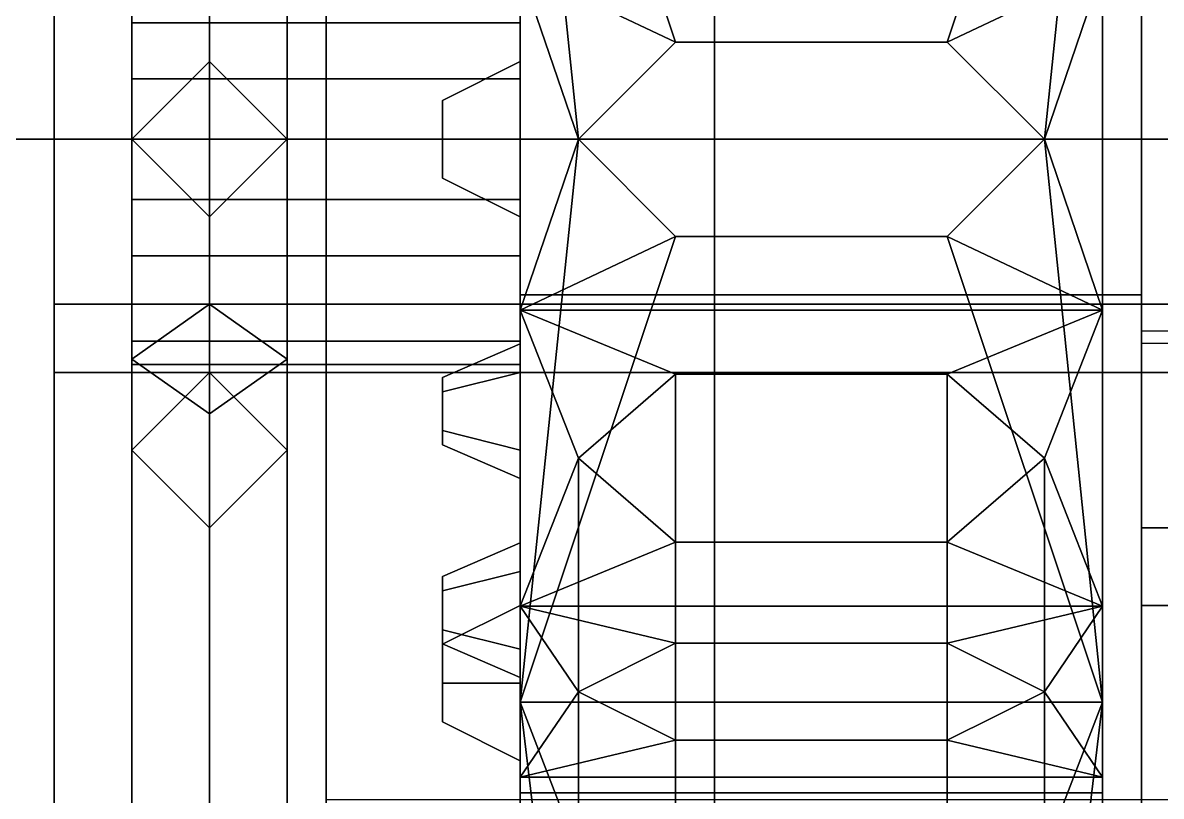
# Model space of a CAD drawing. Header units: millimetres. Extents: x -1.4 to 1.4, y -2.8 to 8.
# Drawn here: x -1.0781 to -0.7849, y -0.1691 to 0.03 of the extents above; entities that cross this region are included whole.
import ezdxf

# ---------------------------------------------------------------- set-up
doc = ezdxf.new("R2010")
doc.units = ezdxf.units.MM
for name, color, linetype in [('trailer', 3, 'Continuous'), ('wheels', 2, 'Continuous'), ('wheels2', 2, 'Continuous')]:
    doc.layers.add(name, color=color, linetype=linetype)

msp = doc.modelspace()

# ---------------------------------------------------------------- linework, layer by layer
for points in [[(-0.3, 0.20609, 1.55), (-0.15, -0.1, 0.67), (-0.79, -0.1, 0.67), (-0.79, 0.14, 1.36)], [(-0.79, 0.12348, 1.37), (-0.79, -0.12, 0.67), (-0.15, -0.12, 0.67), (-0.3, 0.18609, 1.55)], [(-0.95, 0.14, 1.36), (-0.95, -0.04, 1.36), (-0.95, -0.04, 1.37), (-0.95, 0.12348, 1.37)], [(-0.79, -0.1, 0.67), (-0.79, -0.12, 0.67), (-0.79, 0.12, 1.36), (-0.79, 0.14, 1.36)], [(-0.95, 0.12348, 1.37), (-0.95, -0.04, 1.37), (-0.79, -0.04, 1.37), (-0.79, 0.12348, 1.37)], [(-0.79, -0.04, 1.37), (-0.79, -0.04, 1.36), (-0.79, 0.12, 1.36), (-0.79, 0.12348, 1.37)], [(-0.79, 0.12, 1.36), (-0.79, -0.04, 1.36), (-0.95, -0.04, 1.36), (-0.95, 0.12, 1.36)], [(0.8, 0, 0.68), (0.8, 0.04243, 0.66243), (-0.8, 0.04243, 0.66243), (-0.8, 0, 0.68)], [(0.8, 0.04243, 0.57757), (0.8, 0, 0.56), (-0.8, 0, 0.56), (-0.8, 0.04243, 0.57757)], [(0.8, 0, 0.56), (0.8, -0.04243, 0.57757), (-0.8, -0.04243, 0.57757), (-0.8, 0, 0.56)], [(0.8, -0.04243, 0.66243), (0.8, 0, 0.68), (-0.8, 0, 0.68), (-0.8, -0.04243, 0.66243)], [(-0.95, -0.04, 1.36), (-0.95, -0.2, 1.32), (-0.95, -0.2, 1.33), (-0.95, -0.04, 1.37)], [(-0.79, -0.04, 1.36), (-0.79, -0.2, 1.32), (-0.95, -0.2, 1.32), (-0.95, -0.04, 1.36)], [(-0.95, -0.04, 1.37), (-0.95, -0.2, 1.33), (-0.79, -0.2, 1.33), (-0.79, -0.04, 1.37)], [(-0.79, -0.2, 1.33), (-0.79, -0.2, 1.32), (-0.79, -0.04, 1.36), (-0.79, -0.04, 1.37)], [(0.8, -0.06, 0.62), (0.8, -0.04243, 0.66243), (-0.8, -0.04243, 0.66243), (-0.8, -0.06, 0.62)], [(0.8, -0.04243, 0.57757), (0.8, -0.06, 0.62), (-0.8, -0.06, 0.62), (-0.8, -0.04243, 0.57757)], [(-0.79, -0.04939, 0.87302), (-0.79, -0.6, 1.05), (-0.17, -0.6, 1.05), (-0.17, -0.04939, 0.87302)], [(-0.79, -0.05251, 0.86402), (-0.79, -0.6, 1.04), (-0.79, -0.6, 1.05), (-0.79, -0.04939, 0.87302)], [(-0.17, -0.05251, 0.86402), (-0.17, -0.6, 1.04), (-0.79, -0.6, 1.04), (-0.79, -0.05251, 0.86402)], [(-0.15, -0.1, 0.67), (-0.15, -0.12, 0.67), (-0.79, -0.12, 0.67), (-0.79, -0.1, 0.67)]]:
    msp.add_3dface(points)
at = {"layer": 'trailer'}
for points in [[(-1, 0.7, -0.07), (-1, -0.7, -0.07), (-1, -0.7, -0.01), (-1, 0.7, -0.01)], [(1, 0.7, -0.07), (1, -0.7, -0.07), (-1, -0.7, -0.07), (-1, 0.7, -0.07)], [(-1.03, 0, 0.46252), (-1.05, 0, 0.48863), (-1.05, 0.64532, -0.05286), (-1.03, 0.61714, -0.05532)], [(-1.05, 0, 0.48863), (-1.03, 0.02, 0.49796), (-1.03, 0.64286, -0.02468), (-1.05, 0.64532, -0.05286)], [(-1.03, 0.02, 0.49796), (-1.01, 0, 0.48863), (-1.01, 0.61468, -0.02714), (-1.03, 0.64286, -0.02468)], [(-1.01, 0, 0.48863), (-1.03, 0, 0.46252), (-1.03, 0.61714, -0.05532), (-1.01, 0.61468, -0.02714)], [(-1, 0.59, -0.12), (-1, 0.59, -0.2), (-1, 0, -0.26), (-1, 0, -0.14)], [(-1, 0, -0.26), (-1, 0.59, -0.2), (-0.9, 0.59, -0.2), (-0.9, 0, -0.26)], [(-0.9, 0, -0.14), (-0.9, 0.59, -0.12), (-1, 0.59, -0.12), (-1, 0, -0.14)], [(-0.9, 0, -0.26), (-0.9, 0.59, -0.2), (-0.9, 0.59, -0.12), (-0.9, 0, -0.14)], [(-0.75, -0.17, -0.01), (-0.75, 0.17, -0.01), (-1, 0.17, -0.01), (-1, -0.17, -0.01)], [(-1.05, 0, 0.7), (-1.03, 0, 0.72), (-1.03, 0.07071, 0.69071), (-1.05, 0.05657, 0.67657)], [(-1.05, 0.05657, 0.56343), (-1.03, 0.07071, 0.54929), (-1.03, 0, 0.52), (-1.05, 0, 0.54)], [(-1.03, 0, 0.72), (-1.01, 0, 0.7), (-1.01, 0.05657, 0.67657), (-1.03, 0.07071, 0.69071)], [(-1.03, 0.07071, 0.54929), (-1.01, 0.05657, 0.56343), (-1.01, 0, 0.54), (-1.03, 0, 0.52)], [(-1.03, 0, 0.68), (-1.05, 0, 0.7), (-1.05, 0.05657, 0.67657), (-1.03, 0.04243, 0.66243)], [(-1.03, 0.04243, 0.57757), (-1.05, 0.05657, 0.56343), (-1.05, 0, 0.54), (-1.03, 0, 0.56)], [(-1.01, 0, 0.7), (-1.03, 0, 0.68), (-1.03, 0.04243, 0.66243), (-1.01, 0.05657, 0.67657)], [(-1.01, 0.05657, 0.56343), (-1.03, 0.04243, 0.57757), (-1.03, 0, 0.56), (-1.01, 0, 0.54)], [(1.07, 0, -0.14), (1.07, 0.04243, -0.15757), (-1.07, 0.04243, -0.15757), (-1.07, 0, -0.14)], [(1.07, 0.04243, -0.24243), (1.07, 0, -0.26), (-1.07, 0, -0.26), (-1.07, 0.04243, -0.24243)], [(-1.03, 0.02, 0.49796), (-1.05, 0, 0.48863), (-1.05, 0, 0.54), (-1.03, 0.02, 0.52828)], [(-1.01, 0, 0.48863), (-1.03, 0.02, 0.49796), (-1.03, 0.02, 0.52828), (-1.01, 0, 0.54)], [(1.07, 0, -0.26), (1.07, -0.04243, -0.24243), (-1.07, -0.04243, -0.24243), (-1.07, 0, -0.26)], [(-1.05, -0.05657, 0.67657), (-1.03, -0.07071, 0.69071), (-1.03, 0, 0.72), (-1.05, 0, 0.7)], [(-1.03, -0.04243, 0.66243), (-1.05, -0.05657, 0.67657), (-1.05, 0, 0.7), (-1.03, 0, 0.68)], [(-1.03, -0.02, 0.49796), (-1.05, 0, 0.48863), (-1.05, -0.64532, -0.05286), (-1.03, -0.64286, -0.02468)], [(-1.05, 0, 0.48863), (-1.03, 0, 0.46252), (-1.03, -0.61714, -0.05532), (-1.05, -0.64532, -0.05286)], [(-1.05, 0, 0.48863), (-1.03, -0.02, 0.49796), (-1.03, -0.02, 0.52828), (-1.05, 0, 0.54)], [(-1.05, 0, 0.54), (-1.03, 0, 0.52), (-1.03, -0.07071, 0.54929), (-1.05, -0.05657, 0.56343)], [(-1.03, 0, 0.56), (-1.05, 0, 0.54), (-1.05, -0.05657, 0.56343), (-1.03, -0.04243, 0.57757)], [(-1.03, -0.07071, 0.69071), (-1.01, -0.05657, 0.67657), (-1.01, 0, 0.7), (-1.03, 0, 0.72)], [(-1.01, -0.05657, 0.67657), (-1.03, -0.04243, 0.66243), (-1.03, 0, 0.68), (-1.01, 0, 0.7)], [(-1.01, 0, 0.48863), (-1.03, -0.02, 0.49796), (-1.03, -0.64286, -0.02468), (-1.01, -0.61468, -0.02714)], [(-1.03, 0, 0.46252), (-1.01, 0, 0.48863), (-1.01, -0.61468, -0.02714), (-1.03, -0.61714, -0.05532)], [(-1.03, -0.02, 0.49796), (-1.01, 0, 0.48863), (-1.01, 0, 0.54), (-1.03, -0.02, 0.52828)], [(-1.03, 0, 0.52), (-1.01, 0, 0.54), (-1.01, -0.05657, 0.56343), (-1.03, -0.07071, 0.54929)], [(-1.01, 0, 0.54), (-1.03, 0, 0.56), (-1.03, -0.04243, 0.57757), (-1.01, -0.05657, 0.56343)], [(-1, 0, -0.26), (-1, -0.59, -0.2), (-1, -0.59, -0.12), (-1, 0, -0.14)], [(-0.9, 0, -0.26), (-0.9, -0.59, -0.2), (-1, -0.59, -0.2), (-1, 0, -0.26)], [(-1, 0, -0.14), (-1, -0.59, -0.12), (-0.9, -0.59, -0.12), (-0.9, 0, -0.14)], [(-0.9, -0.59, -0.12), (-0.9, -0.59, -0.2), (-0.9, 0, -0.26), (-0.9, 0, -0.14)], [(1.07, -0.04243, -0.15757), (1.07, 0, -0.14), (-1.07, 0, -0.14), (-1.07, -0.04243, -0.15757)], [(1.07, -0.06, -0.2), (1.07, -0.04243, -0.15757), (-1.07, -0.04243, -0.15757), (-1.07, -0.06, -0.2)], [(1.07, -0.04243, -0.24243), (1.07, -0.06, -0.2), (-1.07, -0.06, -0.2), (-1.07, -0.04243, -0.24243)], [(-1.03, -0.06, 0.62), (-1.05, -0.08, 0.62), (-1.05, -0.05657, 0.67657), (-1.03, -0.04243, 0.66243)], [(-1.03, -0.04243, 0.57757), (-1.05, -0.05657, 0.56343), (-1.05, -0.08, 0.62), (-1.03, -0.06, 0.62)], [(-1.01, -0.08, 0.62), (-1.03, -0.06, 0.62), (-1.03, -0.04243, 0.66243), (-1.01, -0.05657, 0.67657)], [(-1.01, -0.05657, 0.56343), (-1.03, -0.04243, 0.57757), (-1.03, -0.06, 0.62), (-1.01, -0.08, 0.62)], [(-1.05, -0.08, 0.62), (-1.03, -0.1, 0.62), (-1.03, -0.07071, 0.69071), (-1.05, -0.05657, 0.67657)], [(-1.05, -0.05657, 0.56343), (-1.03, -0.07071, 0.54929), (-1.03, -0.1, 0.62), (-1.05, -0.08, 0.62)], [(-1.03, -0.1, 0.62), (-1.01, -0.08, 0.62), (-1.01, -0.05657, 0.67657), (-1.03, -0.07071, 0.69071)], [(-1.03, -0.07071, 0.54929), (-1.01, -0.05657, 0.56343), (-1.01, -0.08, 0.62), (-1.03, -0.1, 0.62)]]:
    msp.add_3dface(points, dxfattribs=at)
at = {"layer": 'wheels'}
for points in [[(-0.8, 0.16823, -0.00785), (-0.8, -0.16823, -0.00785), (-0.95, -0.16823, -0.00785), (-0.95, 0.16823, -0.00785)], [(-0.95, 0.16823, -0.00785), (-0.95, -0.16823, -0.00785), (-0.95, -0.14494, 0.07908), (-0.95, 0.14494, 0.07908)], [(-0.95, -0.16823, 1.24785), (-0.95, 0.16823, 1.24785), (-0.95, 0.14494, 1.16092), (-0.95, -0.14494, 1.16092)], [(-0.8, -0.16823, 1.24785), (-0.8, 0.16823, 1.24785), (-0.95, 0.16823, 1.24785), (-0.95, -0.16823, 1.24785)], [(-0.8, 0.14494, 0.07908), (-0.8, -0.14494, 0.07908), (-0.8, -0.16823, -0.00785), (-0.8, 0.16823, -0.00785)], [(-0.8, -0.14494, 1.16092), (-0.8, 0.14494, 1.16092), (-0.8, 0.16823, 1.24785), (-0.8, -0.16823, 1.24785)], [(-0.8, 0.16421, 0.576), (-0.8, -0.12021, 0.74021), (-0.8, -0.16421, 0.664), (-0.8, 0.12021, 0.49979)], [(-0.8, 0.16421, 0.664), (-0.8, -0.044, 0.78421), (-0.8, -0.12021, 0.74021), (-0.8, 0.16421, 0.576)], [(-0.8, 0.12021, 0.74021), (-0.8, 0.044, 0.78421), (-0.8, -0.044, 0.78421), (-0.8, 0.16421, 0.664)], [(-0.84, 0.025, 0.07908), (-0.8, 0.14494, 0.07908), (-0.95, 0.14494, 0.07908), (-0.91, 0.025, 0.07908)], [(-0.91, 0.025, 0.07908), (-0.95, 0.14494, 0.07908), (-0.95, 0.14494, 0.07908), (-0.935, 0, 0.07908)], [(-0.935, 0, 0.07908), (-0.95, 0.14494, 0.07908), (-0.95, 0.14494, 0.07908), (-0.95, -0.14494, 0.07908)], [(-0.8, 0.14494, 1.16092), (-0.84, 0.025, 1.16092), (-0.91, 0.025, 1.16092), (-0.95, 0.14494, 1.16092)], [(-0.91, 0.025, 1.16092), (-0.935, 0, 1.16092), (-0.935, 0, 1.16092), (-0.95, 0.14494, 1.16092)], [(-0.935, 0, 1.16092), (-0.95, -0.14494, 1.16092), (-0.95, -0.14494, 1.16092), (-0.95, 0.14494, 1.16092)], [(-0.8, 0.14494, 0.07908), (-0.84, 0.025, 0.07908), (-0.84, 0.025, 0.07908), (-0.815, 0, 0.07908)], [(-0.815, 0, 1.16092), (-0.84, 0.025, 1.16092), (-0.84, 0.025, 1.16092), (-0.8, 0.14494, 1.16092)], [(-0.8, 0.14494, 0.07908), (-0.815, 0, 0.07908), (-0.815, 0, 0.07908), (-0.8, -0.14494, 0.07908)], [(-0.8, -0.14494, 1.16092), (-0.815, 0, 1.16092), (-0.815, 0, 1.16092), (-0.8, 0.14494, 1.16092)], [(-0.8, 0.12021, 0.49979), (-0.8, -0.16421, 0.664), (-0.8, -0.16421, 0.576), (-0.8, 0.044, 0.45579)], [(-0.95, 0.06, 0.72392), (-0.95, 0.10392, 0.68), (-0.95, 0.05196, 0.65), (-0.95, 0.01553, 0.67796)], [(-0.95, 0, 0.78), (-0.95, 0.08, 0.75856), (-0.95, 0.05268, 0.75124), (-0.95, 0.02, 0.76)], [(-0.95, 0.08, 0.48144), (-0.95, 0, 0.46), (-0.95, 0.02, 0.48), (-0.95, 0.05268, 0.48876)], [(-0.95, 0.044, 0.78421), (-0.95, 0.044, 0.78421), (-0.95, 0.08, 0.75856), (-0.95, 0, 0.78)], [(-0.95, 0.044, 0.45579), (-0.95, 0.044, 0.45579), (-0.95, 0, 0.46), (-0.95, 0.08, 0.48144)], [(-0.95, 0, 0.74), (-0.95, 0.06, 0.72392), (-0.95, 0.01553, 0.67796)], [(-0.95, 0.02, 0.76), (-0.95, 0.05268, 0.75124), (-0.95, 0.06, 0.72392), (-0.95, 0, 0.74)], [(-0.95, 0.06, 0.51608), (-0.95, 0, 0.5), (-0.95, -0.01553, 0.56204), (-0.95, 0.03, 0.56804)], [(-0.95, 0.05268, 0.48876), (-0.95, 0.02, 0.48), (-0.95, 0, 0.5), (-0.95, 0.06, 0.51608)], [(-0.95, 0.05796, 0.60447), (-0.95, 0.03, 0.56804), (-1.05, 0.03, 0.56804), (-1.05, 0.05796, 0.60447)], [(-1.05, 0.01553, 0.67796), (-1.05, 0.05196, 0.65), (-1.05, 0.05796, 0.60447), (-1.05, -0.03, 0.67196)], [(-1.05, -0.03, 0.67196), (-1.05, 0.05796, 0.60447), (-1.05, 0.03, 0.56804), (-1.05, -0.05796, 0.63553)], [(-0.95, 0.01553, 0.67796), (-0.95, 0.05196, 0.65), (-1.05, 0.05196, 0.65), (-1.05, 0.01553, 0.67796)], [(-0.8, 0.044, 0.45579), (-0.84, 0.025, 0.45579), (-0.91, 0.025, 0.45579), (-0.95, 0.044, 0.45579)], [(-0.935, 0, 0.45579), (-0.95, -0.044, 0.45579), (-0.95, -0.044, 0.45579), (-0.95, 0.044, 0.45579)], [(-0.91, 0.025, 0.45579), (-0.935, 0, 0.45579), (-0.935, 0, 0.45579), (-0.95, 0.044, 0.45579)], [(-0.935, 0, 0.78421), (-0.95, 0.044, 0.78421), (-0.95, 0.044, 0.78421), (-0.95, -0.044, 0.78421)], [(-0.91, 0.025, 0.78421), (-0.95, 0.044, 0.78421), (-0.95, 0.044, 0.78421), (-0.935, 0, 0.78421)], [(-0.84, 0.025, 0.78421), (-0.8, 0.044, 0.78421), (-0.95, 0.044, 0.78421), (-0.91, 0.025, 0.78421)], [(-0.95, 0.044, 0.78421), (-0.95, 0.044, 0.78421), (-0.95, 0, 0.78), (-0.95, -0.044, 0.78421)], [(-0.95, -0.044, 0.45579), (-0.95, -0.044, 0.45579), (-0.95, 0, 0.46), (-0.95, 0.044, 0.45579)], [(-0.815, 0, 0.45579), (-0.84, 0.025, 0.45579), (-0.84, 0.025, 0.45579), (-0.8, 0.044, 0.45579)], [(-0.8, 0.044, 0.78421), (-0.84, 0.025, 0.78421), (-0.84, 0.025, 0.78421), (-0.815, 0, 0.78421)], [(-0.8, -0.044, 0.45579), (-0.815, 0, 0.45579), (-0.815, 0, 0.45579), (-0.8, 0.044, 0.45579)], [(-0.8, 0.044, 0.78421), (-0.815, 0, 0.78421), (-0.815, 0, 0.78421), (-0.8, -0.044, 0.78421)], [(-0.8, 0.044, 0.45579), (-0.8, -0.16421, 0.576), (-0.8, -0.12021, 0.49979), (-0.8, -0.044, 0.45579)], [(-0.95, 0.03, 0.56804), (-0.95, -0.01553, 0.56204), (-1.05, -0.01553, 0.56204), (-1.05, 0.03, 0.56804)], [(-1.05, -0.05796, 0.63553), (-1.05, 0.03, 0.56804), (-1.05, -0.01553, 0.56204), (-1.05, -0.05196, 0.59)], [(-0.91, 0.025, 0.07908), (-0.935, 0, 0.07908), (-0.935, 0, 0.45579), (-0.91, 0.025, 0.45579)], [(-0.935, 0, 1.16092), (-0.91, 0.025, 1.16092), (-0.91, 0.025, 0.78421), (-0.935, 0, 0.78421)], [(-0.84, 0.025, 0.07908), (-0.91, 0.025, 0.07908), (-0.91, 0.025, 0.45579), (-0.84, 0.025, 0.45579)], [(-0.91, 0.025, 1.16092), (-0.84, 0.025, 1.16092), (-0.84, 0.025, 0.78421), (-0.91, 0.025, 0.78421)], [(-0.815, 0, 0.07908), (-0.84, 0.025, 0.07908), (-0.84, 0.025, 0.45579), (-0.815, 0, 0.45579)], [(-0.84, 0.025, 1.16092), (-0.815, 0, 1.16092), (-0.815, 0, 0.78421), (-0.84, 0.025, 0.78421)], [(-0.95, 0, 0.5), (-0.95, 0.02, 0.48), (-0.97, 0.01, 0.48), (-0.97, 0, 0.49)], [(-0.95, 0.02, 0.48), (-0.95, 0, 0.46), (-0.97, 0, 0.47), (-0.97, 0.01, 0.48)], [(-0.95, 0.02, 0.76), (-0.95, 0, 0.74), (-0.97, 0, 0.75), (-0.97, 0.01, 0.76)], [(-0.95, 0, 0.78), (-0.95, 0.02, 0.76), (-0.97, 0.01, 0.76), (-0.97, 0, 0.77)], [(-0.95, -0.03, 0.67196), (-0.95, 0.01553, 0.67796), (-1.05, 0.01553, 0.67796), (-1.05, -0.03, 0.67196)], [(-0.95, -0.06, 0.72392), (-0.95, 0, 0.74), (-0.95, 0.01553, 0.67796), (-0.95, -0.03, 0.67196)], [(-0.97, 0, 0.49), (-0.97, 0.01, 0.48), (-0.97, 0, 0.47), (-0.97, -0.01, 0.48)], [(-0.97, 0, 0.75), (-0.97, -0.01, 0.76), (-0.97, 0, 0.77), (-0.97, 0.01, 0.76)], [(-0.95, -0.02, 0.48), (-0.95, 0, 0.5), (-0.97, 0, 0.49), (-0.97, -0.01, 0.48)], [(-0.95, 0, 0.46), (-0.95, -0.02, 0.48), (-0.97, -0.01, 0.48), (-0.97, 0, 0.47)], [(-0.91, -0.025, 0.07908), (-0.935, 0, 0.07908), (-0.935, 0, 0.07908), (-0.95, -0.14494, 0.07908)], [(-0.91, -0.025, 0.45579), (-0.95, -0.044, 0.45579), (-0.95, -0.044, 0.45579), (-0.935, 0, 0.45579)], [(-0.91, -0.025, 0.78421), (-0.935, 0, 0.78421), (-0.935, 0, 0.78421), (-0.95, -0.044, 0.78421)], [(-0.95, 0, 0.5), (-0.95, -0.06, 0.51608), (-0.95, -0.01553, 0.56204)], [(-0.95, -0.02, 0.48), (-0.95, -0.05268, 0.48876), (-0.95, -0.06, 0.51608), (-0.95, 0, 0.5)], [(-0.95, 0, 0.46), (-0.95, -0.08, 0.48144), (-0.95, -0.05268, 0.48876), (-0.95, -0.02, 0.48)], [(-0.935, 0, 0.07908), (-0.91, -0.025, 0.07908), (-0.91, -0.025, 0.45579), (-0.935, 0, 0.45579)], [(-0.84, -0.025, 0.07908), (-0.815, 0, 0.07908), (-0.815, 0, 0.45579), (-0.84, -0.025, 0.45579)], [(-0.815, 0, 0.07908), (-0.84, -0.025, 0.07908), (-0.84, -0.025, 0.07908), (-0.8, -0.14494, 0.07908)], [(-0.8, -0.044, 0.45579), (-0.84, -0.025, 0.45579), (-0.84, -0.025, 0.45579), (-0.815, 0, 0.45579)], [(-0.95, 0, 0.74), (-0.95, -0.02, 0.76), (-0.97, -0.01, 0.76), (-0.97, 0, 0.75)], [(-0.95, -0.02, 0.76), (-0.95, 0, 0.78), (-0.97, 0, 0.77), (-0.97, -0.01, 0.76)], [(-0.91, -0.025, 1.16092), (-0.95, -0.14494, 1.16092), (-0.95, -0.14494, 1.16092), (-0.935, 0, 1.16092)], [(-0.95, -0.05268, 0.75124), (-0.95, -0.02, 0.76), (-0.95, 0, 0.74), (-0.95, -0.06, 0.72392)], [(-0.95, -0.08, 0.75856), (-0.95, 0, 0.78), (-0.95, -0.02, 0.76), (-0.95, -0.05268, 0.75124)], [(-0.95, -0.044, 0.45579), (-0.95, -0.044, 0.45579), (-0.95, -0.08, 0.48144), (-0.95, 0, 0.46)], [(-0.95, -0.044, 0.78421), (-0.95, -0.044, 0.78421), (-0.95, 0, 0.78), (-0.95, -0.08, 0.75856)], [(-0.91, -0.025, 1.16092), (-0.935, 0, 1.16092), (-0.935, 0, 0.78421), (-0.91, -0.025, 0.78421)], [(-0.8, -0.14494, 1.16092), (-0.84, -0.025, 1.16092), (-0.84, -0.025, 1.16092), (-0.815, 0, 1.16092)], [(-0.815, 0, 1.16092), (-0.84, -0.025, 1.16092), (-0.84, -0.025, 0.78421), (-0.815, 0, 0.78421)], [(-0.815, 0, 0.78421), (-0.84, -0.025, 0.78421), (-0.84, -0.025, 0.78421), (-0.8, -0.044, 0.78421)], [(-0.95, -0.01553, 0.56204), (-0.95, -0.05196, 0.59), (-1.05, -0.05196, 0.59), (-1.05, -0.01553, 0.56204)], [(-0.95, -0.06, 0.51608), (-0.95, -0.10392, 0.56), (-0.95, -0.05196, 0.59), (-0.95, -0.01553, 0.56204)], [(-0.8, -0.14494, 0.07908), (-0.84, -0.025, 0.07908), (-0.91, -0.025, 0.07908), (-0.95, -0.14494, 0.07908)], [(-0.84, -0.025, 0.45579), (-0.8, -0.044, 0.45579), (-0.95, -0.044, 0.45579), (-0.91, -0.025, 0.45579)], [(-0.84, -0.025, 1.16092), (-0.8, -0.14494, 1.16092), (-0.95, -0.14494, 1.16092), (-0.91, -0.025, 1.16092)], [(-0.8, -0.044, 0.78421), (-0.84, -0.025, 0.78421), (-0.91, -0.025, 0.78421), (-0.95, -0.044, 0.78421)], [(-0.91, -0.025, 0.07908), (-0.84, -0.025, 0.07908), (-0.84, -0.025, 0.45579), (-0.91, -0.025, 0.45579)], [(-0.84, -0.025, 1.16092), (-0.91, -0.025, 1.16092), (-0.91, -0.025, 0.78421), (-0.84, -0.025, 0.78421)], [(-0.95, -0.05796, 0.63553), (-0.95, -0.03, 0.67196), (-1.05, -0.03, 0.67196), (-1.05, -0.05796, 0.63553)], [(-0.95, -0.10392, 0.68), (-0.95, -0.06, 0.72392), (-0.95, -0.03, 0.67196), (-0.95, -0.05796, 0.63553)], [(-0.91, -0.06045, 0.46529), (-0.935, -0.0821, 0.47779), (-0.935, -0.0821, 0.47779), (-0.95, -0.044, 0.45579)], [(-0.935, -0.0821, 0.47779), (-0.95, -0.12021, 0.49979), (-0.95, -0.12021, 0.49979), (-0.95, -0.044, 0.45579)], [(-0.8, -0.044, 0.45579), (-0.84, -0.06045, 0.46529), (-0.91, -0.06045, 0.46529), (-0.95, -0.044, 0.45579)], [(-0.935, -0.0821, 0.76221), (-0.95, -0.044, 0.78421), (-0.95, -0.044, 0.78421), (-0.95, -0.12021, 0.74021)], [(-0.91, -0.06045, 0.77471), (-0.95, -0.044, 0.78421), (-0.95, -0.044, 0.78421), (-0.935, -0.0821, 0.76221)], [(-0.84, -0.06045, 0.77471), (-0.8, -0.044, 0.78421), (-0.95, -0.044, 0.78421), (-0.91, -0.06045, 0.77471)], [(-0.95, -0.12021, 0.49979), (-0.95, -0.12021, 0.49979), (-0.95, -0.08, 0.48144), (-0.95, -0.044, 0.45579)], [(-0.95, -0.044, 0.78421), (-0.95, -0.044, 0.78421), (-0.95, -0.08, 0.75856), (-0.95, -0.12021, 0.74021)], [(-0.815, -0.0821, 0.47779), (-0.84, -0.06045, 0.46529), (-0.84, -0.06045, 0.46529), (-0.8, -0.044, 0.45579)], [(-0.8, -0.044, 0.78421), (-0.84, -0.06045, 0.77471), (-0.84, -0.06045, 0.77471), (-0.815, -0.0821, 0.76221)], [(-0.8, -0.12021, 0.49979), (-0.815, -0.0821, 0.47779), (-0.815, -0.0821, 0.47779), (-0.8, -0.044, 0.45579)], [(-0.8, -0.044, 0.78421), (-0.815, -0.0821, 0.76221), (-0.815, -0.0821, 0.76221), (-0.8, -0.12021, 0.74021)], [(-0.95, -0.05196, 0.59), (-0.95, -0.05796, 0.63553), (-1.05, -0.05796, 0.63553), (-1.05, -0.05196, 0.59)], [(-0.95, -0.06, 0.51608), (-0.95, -0.05268, 0.48876), (-0.97, -0.06134, 0.49376), (-0.97, -0.065, 0.50742)], [(-0.95, -0.05268, 0.48876), (-0.95, -0.08, 0.48144), (-0.97, -0.075, 0.4901), (-0.97, -0.06134, 0.49376)], [(-0.95, -0.05268, 0.75124), (-0.95, -0.06, 0.72392), (-0.97, -0.065, 0.73258), (-0.97, -0.06134, 0.74624)], [(-0.95, -0.08, 0.75856), (-0.95, -0.05268, 0.75124), (-0.97, -0.06134, 0.74624), (-0.97, -0.075, 0.7499)], [(-0.95, -0.10392, 0.56), (-0.95, -0.12, 0.62), (-0.95, -0.05796, 0.63553), (-0.95, -0.05196, 0.59)], [(-0.95, -0.12, 0.62), (-0.95, -0.10392, 0.68), (-0.95, -0.05796, 0.63553)], [(-0.95, -0.08732, 0.50876), (-0.95, -0.06, 0.51608), (-0.97, -0.065, 0.50742), (-0.97, -0.07866, 0.50376)], [(-0.95, -0.06, 0.72392), (-0.95, -0.08732, 0.73124), (-0.97, -0.07866, 0.73624), (-0.97, -0.065, 0.73258)], [(-0.97, -0.065, 0.50742), (-0.97, -0.06134, 0.49376), (-0.97, -0.075, 0.4901), (-0.97, -0.07866, 0.50376)], [(-0.97, -0.065, 0.73258), (-0.97, -0.07866, 0.73624), (-0.97, -0.075, 0.7499), (-0.97, -0.06134, 0.74624)], [(-0.95, -0.11124, 0.70732), (-0.95, -0.08732, 0.73124), (-0.95, -0.06, 0.72392), (-0.95, -0.10392, 0.68)], [(-0.95, -0.08732, 0.50876), (-0.95, -0.11124, 0.53268), (-0.95, -0.10392, 0.56), (-0.95, -0.06, 0.51608)], [(-0.91, -0.24881, 0.13905), (-0.935, -0.27046, 0.15155), (-0.935, -0.0821, 0.47779), (-0.91, -0.06045, 0.46529)], [(-0.935, -0.27046, 1.08845), (-0.91, -0.24881, 1.10095), (-0.91, -0.06045, 0.77471), (-0.935, -0.0821, 0.76221)], [(-0.84, -0.24881, 0.13905), (-0.91, -0.24881, 0.13905), (-0.91, -0.06045, 0.46529), (-0.84, -0.06045, 0.46529)], [(-0.91, -0.24881, 1.10095), (-0.84, -0.24881, 1.10095), (-0.84, -0.06045, 0.77471), (-0.91, -0.06045, 0.77471)], [(-0.815, -0.27046, 0.15155), (-0.84, -0.24881, 0.13905), (-0.84, -0.06045, 0.46529), (-0.815, -0.0821, 0.47779)], [(-0.84, -0.24881, 1.10095), (-0.815, -0.27046, 1.08845), (-0.815, -0.0821, 0.76221), (-0.84, -0.06045, 0.77471)], [(-0.95, -0.08, 0.48144), (-0.95, -0.08732, 0.50876), (-0.97, -0.07866, 0.50376), (-0.97, -0.075, 0.4901)], [(-0.95, -0.08732, 0.73124), (-0.95, -0.08, 0.75856), (-0.97, -0.075, 0.7499), (-0.97, -0.07866, 0.73624)], [(-0.95, -0.13856, 0.7), (-0.95, -0.08, 0.75856), (-0.95, -0.08732, 0.73124), (-0.95, -0.11124, 0.70732)], [(-0.95, -0.08, 0.48144), (-0.95, -0.13856, 0.54), (-0.95, -0.11124, 0.53268), (-0.95, -0.08732, 0.50876)], [(-0.95, -0.12021, 0.49979), (-0.95, -0.12021, 0.49979), (-0.95, -0.13856, 0.54), (-0.95, -0.08, 0.48144)], [(-0.95, -0.12021, 0.74021), (-0.95, -0.12021, 0.74021), (-0.95, -0.08, 0.75856), (-0.95, -0.13856, 0.7)], [(-0.91, -0.10375, 0.49029), (-0.95, -0.12021, 0.49979), (-0.95, -0.12021, 0.49979), (-0.935, -0.0821, 0.47779)], [(-0.91, -0.10375, 0.74971), (-0.935, -0.0821, 0.76221), (-0.935, -0.0821, 0.76221), (-0.95, -0.12021, 0.74021)], [(-0.935, -0.27046, 0.15155), (-0.91, -0.29211, 0.16405), (-0.91, -0.10375, 0.49029), (-0.935, -0.0821, 0.47779)], [(-0.91, -0.29211, 1.07595), (-0.935, -0.27046, 1.08845), (-0.935, -0.0821, 0.76221), (-0.91, -0.10375, 0.74971)], [(-0.84, -0.29211, 0.16405), (-0.815, -0.27046, 0.15155), (-0.815, -0.0821, 0.47779), (-0.84, -0.10375, 0.49029)], [(-0.8, -0.12021, 0.49979), (-0.84, -0.10375, 0.49029), (-0.84, -0.10375, 0.49029), (-0.815, -0.0821, 0.47779)], [(-0.815, -0.27046, 1.08845), (-0.84, -0.29211, 1.07595), (-0.84, -0.10375, 0.74971), (-0.815, -0.0821, 0.76221)], [(-0.815, -0.0821, 0.76221), (-0.84, -0.10375, 0.74971), (-0.84, -0.10375, 0.74971), (-0.8, -0.12021, 0.74021)], [(-0.95, -0.13124, 0.56732), (-0.95, -0.10392, 0.56), (-0.97, -0.11258, 0.555), (-0.97, -0.12624, 0.55866)], [(-0.95, -0.10392, 0.56), (-0.95, -0.11124, 0.53268), (-0.97, -0.11624, 0.54134), (-0.97, -0.11258, 0.555)], [(-0.95, -0.11124, 0.70732), (-0.95, -0.10392, 0.68), (-0.97, -0.11258, 0.685), (-0.97, -0.11624, 0.69866)], [(-0.95, -0.10392, 0.68), (-0.95, -0.13124, 0.67268), (-0.97, -0.12624, 0.68134), (-0.97, -0.11258, 0.685)], [(-0.84, -0.10375, 0.49029), (-0.8, -0.12021, 0.49979), (-0.95, -0.12021, 0.49979), (-0.91, -0.10375, 0.49029)], [(-0.8, -0.12021, 0.74021), (-0.84, -0.10375, 0.74971), (-0.91, -0.10375, 0.74971), (-0.95, -0.12021, 0.74021)], [(-0.95, -0.14, 0.64), (-0.95, -0.13124, 0.67268), (-0.95, -0.10392, 0.68), (-0.95, -0.12, 0.62)], [(-0.95, -0.13124, 0.56732), (-0.95, -0.14, 0.6), (-0.95, -0.12, 0.62), (-0.95, -0.10392, 0.56)], [(-0.91, -0.29211, 0.16405), (-0.84, -0.29211, 0.16405), (-0.84, -0.10375, 0.49029), (-0.91, -0.10375, 0.49029)], [(-0.84, -0.29211, 1.07595), (-0.91, -0.29211, 1.07595), (-0.91, -0.10375, 0.74971), (-0.84, -0.10375, 0.74971)], [(-0.95, -0.11124, 0.53268), (-0.95, -0.13856, 0.54), (-0.97, -0.1299, 0.545), (-0.97, -0.11624, 0.54134)], [(-0.95, -0.13856, 0.7), (-0.95, -0.11124, 0.70732), (-0.97, -0.11624, 0.69866), (-0.97, -0.1299, 0.695)], [(-0.97, -0.11258, 0.555), (-0.97, -0.11624, 0.54134), (-0.97, -0.1299, 0.545), (-0.97, -0.12624, 0.55866)], [(-0.97, -0.11258, 0.685), (-0.97, -0.12624, 0.68134), (-0.97, -0.1299, 0.695), (-0.97, -0.11624, 0.69866)], [(-0.95, -0.14, 0.64), (-0.95, -0.12, 0.62), (-0.97, -0.13, 0.62), (-0.97, -0.14, 0.63)], [(-0.95, -0.12, 0.62), (-0.95, -0.14, 0.6), (-0.97, -0.14, 0.61), (-0.97, -0.13, 0.62)], [(-0.91, -0.12971, 0.51625), (-0.935, -0.14221, 0.5379), (-0.935, -0.14221, 0.5379), (-0.95, -0.12021, 0.49979)], [(-0.935, -0.14221, 0.5379), (-0.95, -0.16421, 0.576), (-0.95, -0.16421, 0.576), (-0.95, -0.12021, 0.49979)], [(-0.8, -0.12021, 0.49979), (-0.84, -0.12971, 0.51625), (-0.91, -0.12971, 0.51625), (-0.95, -0.12021, 0.49979)], [(-0.935, -0.14221, 0.7021), (-0.95, -0.12021, 0.74021), (-0.95, -0.12021, 0.74021), (-0.95, -0.16421, 0.664)], [(-0.91, -0.12971, 0.72375), (-0.95, -0.12021, 0.74021), (-0.95, -0.12021, 0.74021), (-0.935, -0.14221, 0.7021)], [(-0.84, -0.12971, 0.72375), (-0.8, -0.12021, 0.74021), (-0.95, -0.12021, 0.74021), (-0.91, -0.12971, 0.72375)], [(-0.95, -0.16421, 0.576), (-0.95, -0.16421, 0.576), (-0.95, -0.13856, 0.54), (-0.95, -0.12021, 0.49979)], [(-0.95, -0.12021, 0.74021), (-0.95, -0.12021, 0.74021), (-0.95, -0.13856, 0.7), (-0.95, -0.16421, 0.664)], [(-0.815, -0.14221, 0.5379), (-0.84, -0.12971, 0.51625), (-0.84, -0.12971, 0.51625), (-0.8, -0.12021, 0.49979)], [(-0.8, -0.12021, 0.74021), (-0.84, -0.12971, 0.72375), (-0.84, -0.12971, 0.72375), (-0.815, -0.14221, 0.7021)], [(-0.8, -0.16421, 0.576), (-0.815, -0.14221, 0.5379), (-0.815, -0.14221, 0.5379), (-0.8, -0.12021, 0.49979)], [(-0.8, -0.12021, 0.74021), (-0.815, -0.14221, 0.7021), (-0.815, -0.14221, 0.7021), (-0.8, -0.16421, 0.664)], [(-0.95, -0.13856, 0.54), (-0.95, -0.13124, 0.56732), (-0.97, -0.12624, 0.55866), (-0.97, -0.1299, 0.545)], [(-0.95, -0.13124, 0.67268), (-0.95, -0.13856, 0.7), (-0.97, -0.1299, 0.695), (-0.97, -0.12624, 0.68134)], [(-0.97, -0.13, 0.62), (-0.97, -0.14, 0.61), (-0.97, -0.15, 0.62), (-0.97, -0.14, 0.63)], [(-0.95, -0.16, 0.62), (-0.95, -0.13856, 0.7), (-0.95, -0.13124, 0.67268), (-0.95, -0.14, 0.64)], [(-0.95, -0.13856, 0.54), (-0.95, -0.16, 0.62), (-0.95, -0.14, 0.6), (-0.95, -0.13124, 0.56732)], [(-0.91, -0.45595, 0.32789), (-0.935, -0.46845, 0.34954), (-0.935, -0.14221, 0.5379), (-0.91, -0.12971, 0.51625)], [(-0.935, -0.46845, 0.89046), (-0.91, -0.45595, 0.91211), (-0.91, -0.12971, 0.72375), (-0.935, -0.14221, 0.7021)], [(-0.84, -0.45595, 0.32789), (-0.91, -0.45595, 0.32789), (-0.91, -0.12971, 0.51625), (-0.84, -0.12971, 0.51625)], [(-0.91, -0.45595, 0.91211), (-0.84, -0.45595, 0.91211), (-0.84, -0.12971, 0.72375), (-0.91, -0.12971, 0.72375)], [(-0.815, -0.46845, 0.34954), (-0.84, -0.45595, 0.32789), (-0.84, -0.12971, 0.51625), (-0.815, -0.14221, 0.5379)], [(-0.84, -0.45595, 0.91211), (-0.815, -0.46845, 0.89046), (-0.815, -0.14221, 0.7021), (-0.84, -0.12971, 0.72375)], [(-0.95, -0.14, 0.6), (-0.95, -0.16, 0.62), (-0.97, -0.15, 0.62), (-0.97, -0.14, 0.61)], [(-0.95, -0.16, 0.62), (-0.95, -0.14, 0.64), (-0.97, -0.14, 0.63), (-0.97, -0.15, 0.62)], [(-0.95, -0.16421, 0.576), (-0.95, -0.16421, 0.576), (-0.95, -0.16, 0.62), (-0.95, -0.13856, 0.54)], [(-0.95, -0.16421, 0.664), (-0.95, -0.16421, 0.664), (-0.95, -0.13856, 0.7), (-0.95, -0.16, 0.62)], [(-0.91, -0.15471, 0.55955), (-0.95, -0.16421, 0.576), (-0.95, -0.16421, 0.576), (-0.935, -0.14221, 0.5379)], [(-0.91, -0.15471, 0.68045), (-0.935, -0.14221, 0.7021), (-0.935, -0.14221, 0.7021), (-0.95, -0.16421, 0.664)], [(-0.935, -0.46845, 0.34954), (-0.91, -0.48095, 0.37119), (-0.91, -0.15471, 0.55955), (-0.935, -0.14221, 0.5379)], [(-0.91, -0.48095, 0.86881), (-0.935, -0.46845, 0.89046), (-0.935, -0.14221, 0.7021), (-0.91, -0.15471, 0.68045)], [(-0.84, -0.48095, 0.37119), (-0.815, -0.46845, 0.34954), (-0.815, -0.14221, 0.5379), (-0.84, -0.15471, 0.55955)], [(-0.8, -0.16421, 0.576), (-0.84, -0.15471, 0.55955), (-0.84, -0.15471, 0.55955), (-0.815, -0.14221, 0.5379)], [(-0.815, -0.46845, 0.89046), (-0.84, -0.48095, 0.86881), (-0.84, -0.15471, 0.68045), (-0.815, -0.14221, 0.7021)], [(-0.815, -0.14221, 0.7021), (-0.84, -0.15471, 0.68045), (-0.84, -0.15471, 0.68045), (-0.8, -0.16421, 0.664)], [(-0.95, -0.16823, -0.00785), (-0.95, -0.45962, 0.16038), (-0.95, -0.39598, 0.22402), (-0.95, -0.14494, 0.07908)], [(-0.935, -0.27046, 0.15155), (-0.95, -0.14494, 0.07908), (-0.95, -0.14494, 0.07908), (-0.95, -0.39598, 0.22402)], [(-0.91, -0.24881, 0.13905), (-0.95, -0.14494, 0.07908), (-0.95, -0.14494, 0.07908), (-0.935, -0.27046, 0.15155)], [(-0.84, -0.24881, 0.13905), (-0.8, -0.14494, 0.07908), (-0.95, -0.14494, 0.07908), (-0.91, -0.24881, 0.13905)], [(-0.95, -0.45962, 1.07962), (-0.95, -0.16823, 1.24785), (-0.95, -0.14494, 1.16092), (-0.95, -0.39598, 1.01598)], [(-0.8, -0.14494, 1.16092), (-0.84, -0.24881, 1.10095), (-0.91, -0.24881, 1.10095), (-0.95, -0.14494, 1.16092)], [(-0.91, -0.24881, 1.10095), (-0.935, -0.27046, 1.08845), (-0.935, -0.27046, 1.08845), (-0.95, -0.14494, 1.16092)], [(-0.935, -0.27046, 1.08845), (-0.95, -0.39598, 1.01598), (-0.95, -0.39598, 1.01598), (-0.95, -0.14494, 1.16092)], [(-0.8, -0.14494, 0.07908), (-0.84, -0.24881, 0.13905), (-0.84, -0.24881, 0.13905), (-0.815, -0.27046, 0.15155)], [(-0.815, -0.27046, 1.08845), (-0.84, -0.24881, 1.10095), (-0.84, -0.24881, 1.10095), (-0.8, -0.14494, 1.16092)], [(-0.8, -0.14494, 0.07908), (-0.815, -0.27046, 0.15155), (-0.815, -0.27046, 0.15155), (-0.8, -0.39598, 0.22402)], [(-0.8, -0.39598, 1.01598), (-0.815, -0.27046, 1.08845), (-0.815, -0.27046, 1.08845), (-0.8, -0.14494, 1.16092)], [(-0.8, -0.14494, 0.07908), (-0.8, -0.39598, 0.22402), (-0.8, -0.45962, 0.16038), (-0.8, -0.16823, -0.00785)], [(-0.8, -0.39598, 1.01598), (-0.8, -0.14494, 1.16092), (-0.8, -0.16823, 1.24785), (-0.8, -0.45962, 1.07962)], [(-0.84, -0.15471, 0.55955), (-0.8, -0.16421, 0.576), (-0.95, -0.16421, 0.576), (-0.91, -0.15471, 0.55955)], [(-0.8, -0.16421, 0.664), (-0.84, -0.15471, 0.68045), (-0.91, -0.15471, 0.68045), (-0.95, -0.16421, 0.664)], [(-0.91, -0.48095, 0.37119), (-0.84, -0.48095, 0.37119), (-0.84, -0.15471, 0.55955), (-0.91, -0.15471, 0.55955)], [(-0.84, -0.48095, 0.86881), (-0.91, -0.48095, 0.86881), (-0.91, -0.15471, 0.68045), (-0.84, -0.15471, 0.68045)], [(-0.95, -0.16421, 0.664), (-0.95, -0.16421, 0.664), (-0.95, -0.16, 0.62), (-0.95, -0.16421, 0.576)], [(-0.91, -0.16421, 0.595), (-0.935, -0.16421, 0.62), (-0.935, -0.16421, 0.62), (-0.95, -0.16421, 0.576)], [(-0.935, -0.16421, 0.62), (-0.95, -0.16421, 0.664), (-0.95, -0.16421, 0.664), (-0.95, -0.16421, 0.576)], [(-0.91, -0.16421, 0.645), (-0.95, -0.16421, 0.664), (-0.95, -0.16421, 0.664), (-0.935, -0.16421, 0.62)], [(-0.84, -0.16421, 0.645), (-0.8, -0.16421, 0.664), (-0.95, -0.16421, 0.664), (-0.91, -0.16421, 0.645)], [(-0.8, -0.16421, 0.576), (-0.84, -0.16421, 0.595), (-0.91, -0.16421, 0.595), (-0.95, -0.16421, 0.576)], [(-0.935, -0.54092, 0.62), (-0.91, -0.54092, 0.645), (-0.91, -0.16421, 0.645), (-0.935, -0.16421, 0.62)], [(-0.91, -0.54092, 0.595), (-0.935, -0.54092, 0.62), (-0.935, -0.16421, 0.62), (-0.91, -0.16421, 0.595)], [(-0.84, -0.54092, 0.595), (-0.91, -0.54092, 0.595), (-0.91, -0.16421, 0.595), (-0.84, -0.16421, 0.595)], [(-0.91, -0.54092, 0.645), (-0.84, -0.54092, 0.645), (-0.84, -0.16421, 0.645), (-0.91, -0.16421, 0.645)], [(-0.84, -0.54092, 0.645), (-0.815, -0.54092, 0.62), (-0.815, -0.16421, 0.62), (-0.84, -0.16421, 0.645)], [(-0.815, -0.54092, 0.62), (-0.84, -0.54092, 0.595), (-0.84, -0.16421, 0.595), (-0.815, -0.16421, 0.62)], [(-0.815, -0.16421, 0.62), (-0.84, -0.16421, 0.595), (-0.84, -0.16421, 0.595), (-0.8, -0.16421, 0.576)], [(-0.8, -0.16421, 0.664), (-0.84, -0.16421, 0.645), (-0.84, -0.16421, 0.645), (-0.815, -0.16421, 0.62)], [(-0.8, -0.16421, 0.664), (-0.815, -0.16421, 0.62), (-0.815, -0.16421, 0.62), (-0.8, -0.16421, 0.576)], [(-0.8, -0.16823, -0.00785), (-0.8, -0.45962, 0.16038), (-0.95, -0.45962, 0.16038), (-0.95, -0.16823, -0.00785)], [(-0.8, -0.45962, 1.07962), (-0.8, -0.16823, 1.24785), (-0.95, -0.16823, 1.24785), (-0.95, -0.45962, 1.07962)]]:
    msp.add_3dface(points, dxfattribs=at)
at = {"layer": 'wheels2'}
for points in [[(-1.07, 0.45, -0.2), (-1.07, -0.3182, 0.1182), (-1.07, -0.45, -0.2), (-1.07, 0.3182, -0.5182)], [(-1.07, 0.3182, 0.1182), (-1.07, 0, 0.25), (-1.07, -0.3182, 0.1182), (-1.07, 0.45, -0.2)], [(-1.12, 0.35355, 0.15355), (-1.12, 0, 0.3), (-1.07, 0, 0.25), (-1.07, 0.3182, 0.1182)], [(-1.12, 0, -0.7), (-1.12, 0.35355, -0.55355), (-1.07, 0.3182, -0.5182), (-1.07, 0, -0.65)], [(-1.07, 0.3182, -0.5182), (-1.07, -0.45, -0.2), (-1.07, -0.3182, -0.5182), (-1.07, 0, -0.65)], [(-1.12, 0, 0.3), (-1.12, -0.35355, 0.15355), (-1.07, -0.3182, 0.1182), (-1.07, 0, 0.25)], [(-1.12, -0.35355, -0.55355), (-1.12, 0, -0.7), (-1.07, 0, -0.65), (-1.07, -0.3182, -0.5182)]]:
    msp.add_3dface(points, dxfattribs=at)

doc.saveas('drawing.dxf')
